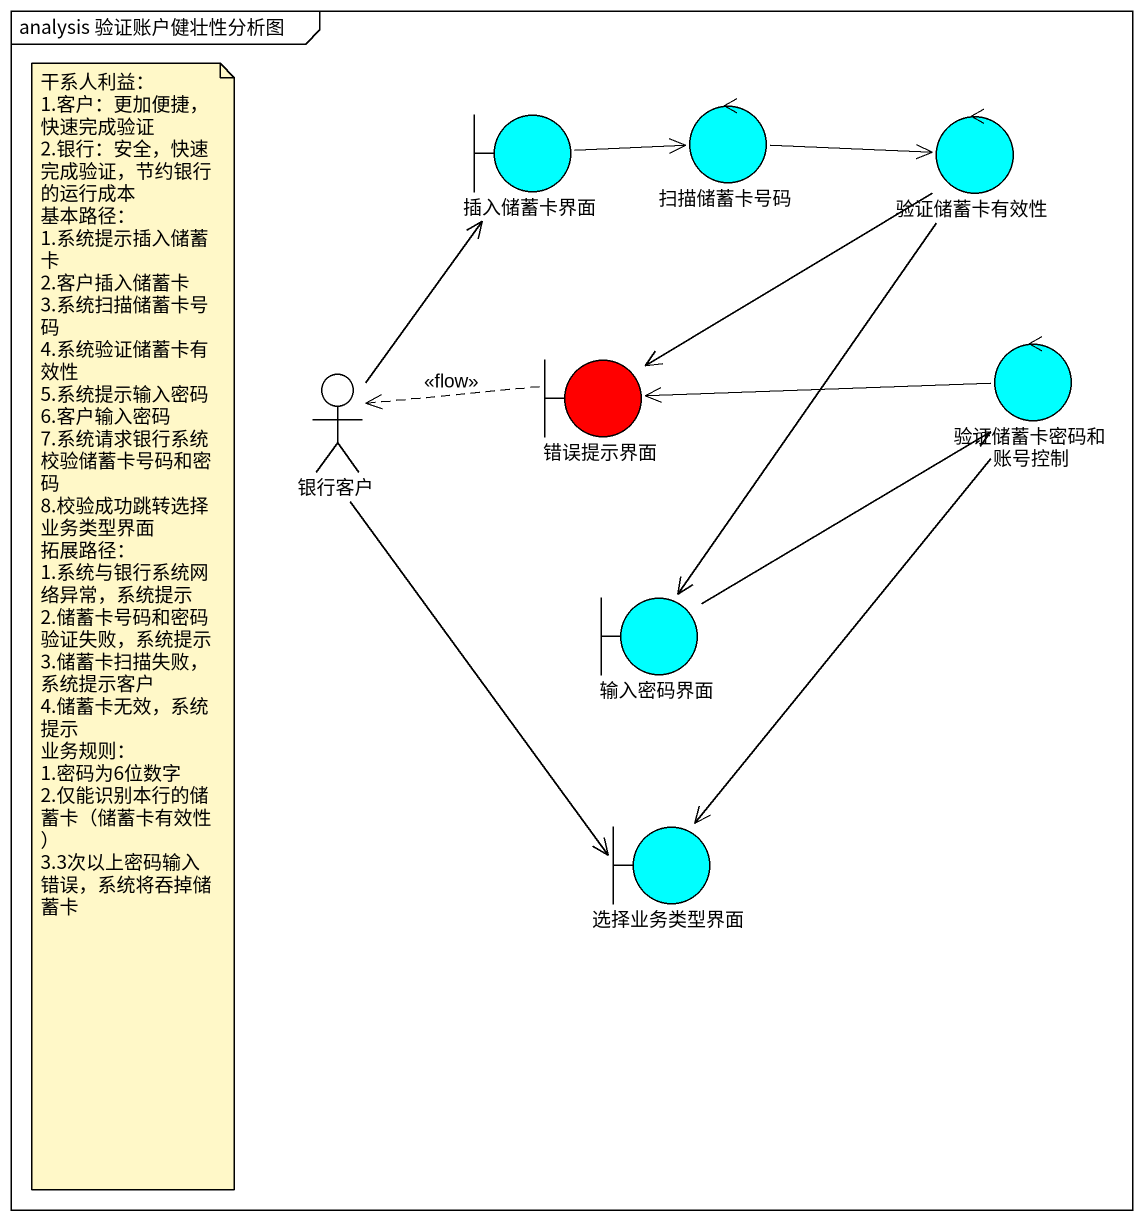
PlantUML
@startuml
mainframe analysis 验证账户健壮性分析图
boundary 插入储蓄卡界面 #00FFFF
control 扫描储蓄卡号码 #00FFFF
control 验证储蓄卡有效性 #00FFFF
actor 银行客户
boundary 错误提示界面 #FF0000
control 验证储蓄卡密码和账号控制 #00FFFF
boundary 输入密码界面 #00FFFF
boundary 选择业务类型界面 #00FFFF
插入储蓄卡界面 -right-> 扫描储蓄卡号码
插入储蓄卡界面 <-- 银行客户
扫描储蓄卡号码 -right-> 验证储蓄卡有效性
验证储蓄卡有效性 --> 错误提示界面
验证储蓄卡有效性 --> 输入密码界面
错误提示界面 .left.> 银行客户 : <<flow>>
验证储蓄卡密码和账号控制 -left-> 错误提示界面
验证储蓄卡密码和账号控制 --> 选择业务类型界面
输入密码界面 -up-> 验证储蓄卡密码和账号控制
选择业务类型界面 <-up- 银行客户
note as N1
  干系人利益：
  1.客户：更加便捷，快速完成验证
  2.银行：安全，快速完成验证，节约银行的运行成本
  基本路径：
  1.系统提示插入储蓄卡
  2.客户插入储蓄卡
  3.系统扫描储蓄卡号码
  4.系统验证储蓄卡有效性
  5.系统提示输入密码
  6.客户输入密码
  7.系统请求银行系统校验储蓄卡号码和密码
  8.校验成功跳转选择业务类型界面
  拓展路径：
  1.系统与银行系统网络异常，系统提示
  2.储蓄卡号码和密码验证失败，系统提示
  3.储蓄卡扫描失败，系统提示客户
  4.储蓄卡无效，系统提示
  业务规则：
  1.密码为6位数字
  2.仅能识别本行的储蓄卡（储蓄卡有效性）
  3.3次以上密码输入错误，系统将吞掉储蓄卡
end note
@enduml
